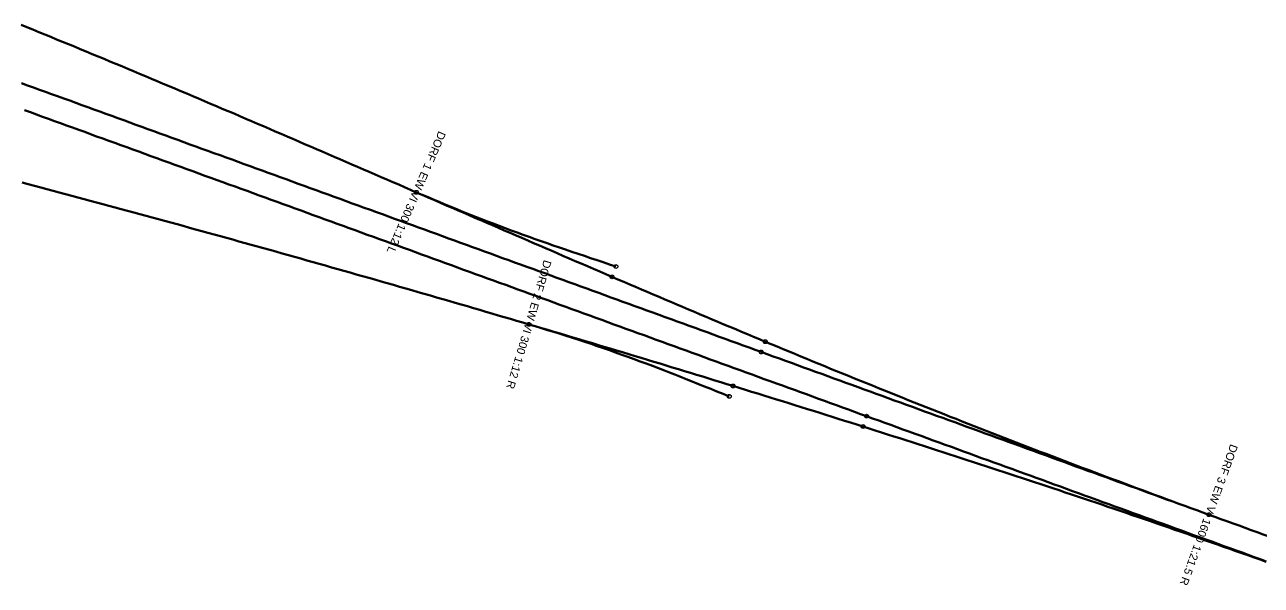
# Model space of a CAD drawing. Extents: x 2687065 to 2691361, y 1253360 to 1255888.
# Drawn here: x 2688086.5 to 2688279.5, y 1255398.5 to 1255486 of the extents above; entities that cross this region are included whole.
import ezdxf

# ---------------------------------------------------------------- set-up
doc = ezdxf.new("R2010")
doc.units = 0
doc.header["$MEASUREMENT"] = 0
for name, color, linetype in [('BS-TR-A-Gleisstrang-LinieGeometrie', 7, 'Continuous'), ('BS-TR-B-Gleisstrang-LinieGeometrie', 7, 'Continuous'), ('BS-TR-B-Weiche-Kurzbezeichnung', 7, 'Continuous'), ('BS-TR-B-Weiche-PunktGeometrie', 7, 'Continuous')]:
    doc.layers.add(name, color=color, linetype=linetype)
doc.styles.add('Style-Arial', font='arial.ttf')

msp = doc.modelspace()

# ---------------------------------------------------------------- linework, layer by layer
at = {"layer": 'BS-TR-A-Gleisstrang-LinieGeometrie', "color": 2, "lineweight": 50, "true_color": 0xffff00}
for points in [[(2688085.96, 1255476.92, 448.55), (2688086.9, 1255476.58, 448.56), (2688087.84, 1255476.24, 448.57), (2688088.78, 1255475.9, 448.57), (2688089.72, 1255475.56, 448.58), (2688090.66, 1255475.22, 448.59), (2688091.6, 1255474.88, 448.6), (2688092.54, 1255474.54, 448.6), (2688093.48, 1255474.2, 448.61), (2688094.42, 1255473.85, 448.62), (2688095.35, 1255473.51, 448.62), (2688096.29, 1255473.17, 448.63), (2688097.23, 1255472.83, 448.64), (2688098.17, 1255472.49, 448.64), (2688099.11, 1255472.15, 448.65), (2688100.05, 1255471.81, 448.66), (2688100.99, 1255471.47, 448.66), (2688101.93, 1255471.12, 448.67), (2688102.87, 1255470.78, 448.67), (2688103.8, 1255470.44, 448.68), (2688104.74, 1255470.1, 448.68), (2688105.68, 1255469.76, 448.69), (2688106.62, 1255469.42, 448.69), (2688107.56, 1255469.08, 448.7), (2688108.5, 1255468.74, 448.7), (2688109.44, 1255468.4, 448.71), (2688110.38, 1255468.05, 448.71), (2688111.32, 1255467.71, 448.72), (2688112.25, 1255467.37, 448.72), (2688113.19, 1255467.03, 448.72), (2688114.13, 1255466.69, 448.73), (2688115.07, 1255466.35, 448.73), (2688116.01, 1255466.01, 448.73), (2688116.95, 1255465.67, 448.74), (2688117.89, 1255465.32, 448.74), (2688118.83, 1255464.98, 448.74), (2688119.77, 1255464.64, 448.75), (2688120.7, 1255464.3, 448.75), (2688121.64, 1255463.96, 448.75), (2688122.58, 1255463.62, 448.76), (2688123.52, 1255463.28, 448.76), (2688124.46, 1255462.94, 448.76), (2688125.4, 1255462.6, 448.77), (2688126.34, 1255462.25, 448.77), (2688127.28, 1255461.91, 448.77), (2688128.22, 1255461.57, 448.78), (2688129.15, 1255461.23, 448.78), (2688130.09, 1255460.89, 448.78), (2688131.03, 1255460.55, 448.79), (2688131.97, 1255460.21, 448.79), (2688132.91, 1255459.87, 448.79), (2688133.85, 1255459.53, 448.8), (2688134.79, 1255459.18, 448.8), (2688135.73, 1255458.84, 448.8), (2688136.67, 1255458.5, 448.81), (2688137.6, 1255458.16, 448.81), (2688138.54, 1255457.82, 448.81), (2688139.48, 1255457.48, 448.82), (2688140.42, 1255457.14, 448.82), (2688141.36, 1255456.8, 448.82), (2688142.3, 1255456.45, 448.83), (2688143.24, 1255456.11, 448.83), (2688144.18, 1255455.77, 448.83), (2688145.12, 1255455.43, 448.84), (2688146.05, 1255455.09, 448.84), (2688146.99, 1255454.75, 448.84), (2688147.93, 1255454.41, 448.84), (2688148.87, 1255454.07, 448.85), (2688149.81, 1255453.73, 448.85), (2688150.75, 1255453.38, 448.85), (2688151.69, 1255453.04, 448.86), (2688152.63, 1255452.7, 448.86), (2688153.57, 1255452.36, 448.86), (2688154.5, 1255452.02, 448.87), (2688155.44, 1255451.68, 448.87), (2688156.38, 1255451.34, 448.87), (2688157.32, 1255451, 448.88), (2688158.26, 1255450.65, 448.88), (2688159.2, 1255450.31, 448.88), (2688160.14, 1255449.97, 448.89), (2688161.08, 1255449.63, 448.89), (2688162.02, 1255449.29, 448.89), (2688162.95, 1255448.95, 448.9), (2688163.89, 1255448.61, 448.9), (2688164.83, 1255448.27, 448.9), (2688165.77, 1255447.93, 448.91), (2688166.71, 1255447.58, 448.91), (2688167.65, 1255447.24, 448.91), (2688168.59, 1255446.9, 448.92), (2688169.53, 1255446.56, 448.92), (2688170.47, 1255446.22, 448.92), (2688171.4, 1255445.88, 448.93), (2688172.34, 1255445.54, 448.93), (2688173.28, 1255445.2, 448.93), (2688174.22, 1255444.86, 448.94), (2688175.16, 1255444.51, 448.94), (2688176.1, 1255444.17, 448.94), (2688177.04, 1255443.83, 448.95), (2688177.98, 1255443.49, 448.95), (2688178.92, 1255443.15, 448.95), (2688179.85, 1255442.81, 448.96), (2688180.79, 1255442.47, 448.96), (2688181.73, 1255442.13, 448.96), (2688182.67, 1255441.78, 448.96), (2688183.61, 1255441.44, 448.97), (2688184.55, 1255441.1, 448.97), (2688185.49, 1255440.76, 448.97), (2688186.43, 1255440.42, 448.98), (2688187.37, 1255440.08, 448.98), (2688188.31, 1255439.74, 448.98), (2688189.24, 1255439.4, 448.99), (2688190.18, 1255439.06, 448.99), (2688191.12, 1255438.71, 448.99), (2688192.06, 1255438.37, 449), (2688193, 1255438.03, 449), (2688193.94, 1255437.69, 449), (2688194.88, 1255437.35, 449.01), (2688195.82, 1255437.01, 449.01), (2688196.76, 1255436.67, 449.01), (2688197.69, 1255436.33, 449.02), (2688198.63, 1255435.99, 449.02), (2688199.57, 1255435.64, 449.02), (2688200.51, 1255435.3, 449.03), (2688201.45, 1255434.96, 449.03)], [(2688086.42, 1255472.71, 448.53), (2688087.36, 1255472.37, 448.54), (2688088.3, 1255472.03, 448.54), (2688089.24, 1255471.69, 448.55), (2688090.18, 1255471.35, 448.55), (2688091.12, 1255471.01, 448.56), (2688092.06, 1255470.67, 448.57), (2688093, 1255470.33, 448.57), (2688093.94, 1255469.98, 448.58), (2688094.88, 1255469.64, 448.58), (2688095.82, 1255469.3, 448.59), (2688096.75, 1255468.96, 448.59), (2688097.69, 1255468.62, 448.6), (2688098.63, 1255468.28, 448.6), (2688099.57, 1255467.94, 448.61), (2688100.51, 1255467.6, 448.61), (2688101.45, 1255467.25, 448.62), (2688102.39, 1255466.91, 448.62), (2688103.33, 1255466.57, 448.63), (2688104.27, 1255466.23, 448.63), (2688105.21, 1255465.89, 448.64), (2688106.15, 1255465.55, 448.64), (2688107.08, 1255465.21, 448.64), (2688108.02, 1255464.87, 448.65), (2688108.96, 1255464.52, 448.65), (2688109.9, 1255464.18, 448.65), (2688110.84, 1255463.84, 448.66), (2688111.78, 1255463.5, 448.66), (2688112.72, 1255463.16, 448.66), (2688113.66, 1255462.82, 448.67), (2688114.6, 1255462.48, 448.67), (2688115.54, 1255462.14, 448.67), (2688116.48, 1255461.79, 448.68), (2688117.41, 1255461.45, 448.68), (2688118.35, 1255461.11, 448.68), (2688119.29, 1255460.77, 448.69), (2688120.23, 1255460.43, 448.69), (2688121.17, 1255460.09, 448.69), (2688122.11, 1255459.75, 448.7), (2688123.05, 1255459.41, 448.7), (2688123.99, 1255459.06, 448.71), (2688124.93, 1255458.72, 448.71), (2688125.87, 1255458.38, 448.71), (2688126.81, 1255458.04, 448.72), (2688127.74, 1255457.7, 448.72), (2688128.68, 1255457.36, 448.72), (2688129.62, 1255457.02, 448.73), (2688130.56, 1255456.68, 448.73), (2688131.5, 1255456.34, 448.73), (2688132.44, 1255455.99, 448.74), (2688133.38, 1255455.65, 448.74), (2688134.32, 1255455.31, 448.74), (2688135.26, 1255454.97, 448.75), (2688136.2, 1255454.63, 448.75), (2688137.14, 1255454.29, 448.75), (2688138.07, 1255453.95, 448.76), (2688139.01, 1255453.61, 448.76), (2688139.95, 1255453.26, 448.76), (2688140.89, 1255452.92, 448.77), (2688141.83, 1255452.58, 448.77), (2688142.77, 1255452.24, 448.77), (2688143.71, 1255451.9, 448.78), (2688144.65, 1255451.56, 448.78), (2688145.59, 1255451.22, 448.78), (2688146.53, 1255450.88, 448.79), (2688147.47, 1255450.53, 448.79), (2688148.4, 1255450.19, 448.79), (2688149.34, 1255449.85, 448.8), (2688150.28, 1255449.51, 448.8), (2688151.22, 1255449.17, 448.81), (2688152.16, 1255448.83, 448.81), (2688153.1, 1255448.49, 448.81), (2688154.04, 1255448.15, 448.82), (2688154.98, 1255447.8, 448.82), (2688155.92, 1255447.46, 448.82), (2688156.86, 1255447.12, 448.83), (2688157.8, 1255446.78, 448.83), (2688158.73, 1255446.44, 448.83), (2688159.67, 1255446.1, 448.84), (2688160.61, 1255445.76, 448.84), (2688161.55, 1255445.42, 448.84), (2688162.49, 1255445.07, 448.85), (2688163.43, 1255444.73, 448.85), (2688164.37, 1255444.39, 448.85), (2688165.31, 1255444.05, 448.86), (2688166.25, 1255443.71, 448.86), (2688167.19, 1255443.37, 448.86), (2688168.13, 1255443.03, 448.87), (2688169.06, 1255442.69, 448.87), (2688170, 1255442.34, 448.87), (2688170.94, 1255442, 448.88), (2688171.88, 1255441.66, 448.88), (2688172.82, 1255441.32, 448.88), (2688173.76, 1255440.98, 448.89), (2688174.7, 1255440.64, 448.89), (2688175.64, 1255440.3, 448.89), (2688176.58, 1255439.96, 448.9), (2688177.52, 1255439.61, 448.9), (2688178.46, 1255439.27, 448.91), (2688179.39, 1255438.93, 448.91), (2688180.33, 1255438.59, 448.91), (2688181.27, 1255438.25, 448.92), (2688182.21, 1255437.91, 448.92), (2688183.15, 1255437.57, 448.92), (2688184.09, 1255437.23, 448.93), (2688185.03, 1255436.88, 448.93), (2688185.97, 1255436.54, 448.93), (2688186.91, 1255436.2, 448.94), (2688187.85, 1255435.86, 448.94), (2688188.79, 1255435.52, 448.94), (2688189.72, 1255435.18, 448.95), (2688190.66, 1255434.84, 448.95), (2688191.6, 1255434.5, 448.95), (2688192.54, 1255434.15, 448.96), (2688193.48, 1255433.81, 448.96), (2688194.42, 1255433.47, 448.96), (2688195.36, 1255433.13, 448.97), (2688196.3, 1255432.79, 448.97), (2688197.24, 1255432.45, 448.97), (2688198.18, 1255432.11, 448.98), (2688199.12, 1255431.77, 448.98), (2688200.05, 1255431.43, 448.98), (2688200.99, 1255431.08, 448.99), (2688201.93, 1255430.74, 448.99), (2688202.87, 1255430.4, 448.99), (2688203.81, 1255430.06, 449), (2688204.75, 1255429.72, 449), (2688205.69, 1255429.38, 449.01), (2688206.63, 1255429.04, 449.01), (2688207.57, 1255428.7, 449.01), (2688208.51, 1255428.35, 449.02), (2688209.45, 1255428.01, 449.02), (2688210.38, 1255427.67, 449.02), (2688211.32, 1255427.33, 449.03), (2688212.26, 1255426.99, 449.03), (2688213.2, 1255426.65, 449.03), (2688214.14, 1255426.31, 449.04), (2688215.08, 1255425.97, 449.04), (2688216.02, 1255425.62, 449.04), (2688216.96, 1255425.28, 449.05), (2688217.9, 1255424.94, 449.05)], [(2688271.35, 1255409.56, 449.27), (2688272.29, 1255409.22, 449.27), (2688273.23, 1255408.88, 449.28), (2688274.17, 1255408.54, 449.28), (2688275.11, 1255408.19, 449.28), (2688276.05, 1255407.85, 449.29), (2688276.99, 1255407.51, 449.29), (2688277.93, 1255407.17, 449.29), (2688278.87, 1255406.83, 449.3), (2688279.81, 1255406.49, 449.3), (2688280.75, 1255406.15, 449.3), (2688281.69, 1255405.8, 449.31), (2688282.63, 1255405.46, 449.31), (2688283.57, 1255405.12, 449.31), (2688284.51, 1255404.78, 449.32), (2688285.45, 1255404.44, 449.32), (2688286.39, 1255404.1, 449.32), (2688287.33, 1255403.75, 449.33), (2688288.27, 1255403.41, 449.33)]]:
    msp.add_polyline3d(points, dxfattribs=at)
at = {"layer": 'BS-TR-B-Gleisstrang-LinieGeometrie', "color": 18, "lineweight": 50, "true_color": 0x000000}
for points in [[(2688085.88, 1255486.04, 448.71), (2688086.8, 1255485.66, 448.71), (2688087.73, 1255485.28, 448.71), (2688088.66, 1255484.9, 448.71), (2688089.58, 1255484.52, 448.72), (2688090.51, 1255484.14, 448.72), (2688091.44, 1255483.76, 448.72), (2688092.36, 1255483.38, 448.72), (2688093.29, 1255483, 448.73), (2688094.21, 1255482.62, 448.73), (2688095.14, 1255482.24, 448.73), (2688096.06, 1255481.86, 448.73), (2688096.99, 1255481.47, 448.74), (2688097.92, 1255481.09, 448.74), (2688098.84, 1255480.71, 448.74), (2688099.76, 1255480.32, 448.74), (2688100.69, 1255479.94, 448.75), (2688101.61, 1255479.55, 448.75), (2688102.54, 1255479.17, 448.75), (2688103.46, 1255478.78, 448.75), (2688104.39, 1255478.39, 448.75), (2688105.31, 1255478.01, 448.76), (2688106.23, 1255477.62, 448.76), (2688107.16, 1255477.23, 448.76), (2688108.08, 1255476.84, 448.76), (2688109, 1255476.46, 448.77), (2688109.92, 1255476.07, 448.77), (2688110.85, 1255475.68, 448.77), (2688111.77, 1255475.29, 448.77), (2688112.69, 1255474.9, 448.78), (2688113.61, 1255474.51, 448.78), (2688114.53, 1255474.12, 448.78), (2688115.46, 1255473.72, 448.78), (2688115.46, 1255473.72, 448.78), (2688116.38, 1255473.33, 448.79), (2688117.3, 1255472.94, 448.79), (2688118.22, 1255472.55, 448.79), (2688119.14, 1255472.16, 448.79), (2688120.06, 1255471.76, 448.8), (2688120.98, 1255471.37, 448.8), (2688121.89, 1255470.98, 448.8), (2688122.81, 1255470.58, 448.8), (2688123.73, 1255470.19, 448.81), (2688124.65, 1255469.79, 448.81), (2688125.57, 1255469.4, 448.81), (2688126.49, 1255469, 448.81), (2688127.41, 1255468.61, 448.82), (2688128.33, 1255468.21, 448.82), (2688129.24, 1255467.82, 448.82), (2688130.16, 1255467.42, 448.82), (2688131.08, 1255467.03, 448.83), (2688132, 1255466.63, 448.83), (2688132.92, 1255466.23, 448.83), (2688133.84, 1255465.84, 448.83), (2688134.75, 1255465.44, 448.84), (2688135.67, 1255465.04, 448.84), (2688136.59, 1255464.65, 448.84), (2688137.51, 1255464.25, 448.84), (2688138.43, 1255463.85, 448.85), (2688139.34, 1255463.46, 448.85), (2688140.26, 1255463.06, 448.85), (2688141.18, 1255462.66, 448.85), (2688141.18, 1255462.66, 448.85), (2688142.1, 1255462.27, 448.86), (2688143.02, 1255461.87, 448.86), (2688143.93, 1255461.47, 448.86), (2688144.85, 1255461.08, 448.86), (2688145.77, 1255460.68, 448.87), (2688146.69, 1255460.28, 448.87), (2688147.6, 1255459.88, 448.87)], [(2688086.04, 1255461.4, 448.81), (2688087.01, 1255461.14, 448.81), (2688087.98, 1255460.89, 448.81), (2688088.95, 1255460.63, 448.8), (2688089.92, 1255460.37, 448.8), (2688090.89, 1255460.11, 448.8), (2688091.86, 1255459.86, 448.79), (2688092.82, 1255459.6, 448.79), (2688093.79, 1255459.34, 448.79), (2688094.76, 1255459.08, 448.78), (2688095.73, 1255458.82, 448.78), (2688096.7, 1255458.56, 448.78), (2688097.66, 1255458.3, 448.78), (2688098.63, 1255458.04, 448.77), (2688099.6, 1255457.78, 448.77), (2688100.57, 1255457.52, 448.77), (2688101.53, 1255457.26, 448.77), (2688102.5, 1255457, 448.77), (2688103.47, 1255456.73, 448.76), (2688104.44, 1255456.47, 448.76), (2688105.4, 1255456.21, 448.76), (2688106.37, 1255455.95, 448.76), (2688107.34, 1255455.68, 448.76), (2688108.3, 1255455.42, 448.76), (2688109.27, 1255455.16, 448.75), (2688110.24, 1255454.89, 448.75), (2688111.2, 1255454.63, 448.75), (2688112.17, 1255454.36, 448.75), (2688113.14, 1255454.1, 448.75), (2688114.1, 1255453.83, 448.75), (2688115.07, 1255453.56, 448.75), (2688116.04, 1255453.3, 448.75), (2688117, 1255453.03, 448.75), (2688117.97, 1255452.76, 448.75), (2688118.93, 1255452.5, 448.75), (2688119.9, 1255452.23, 448.75), (2688120.87, 1255451.96, 448.75), (2688121.83, 1255451.69, 448.75), (2688122.8, 1255451.42, 448.75), (2688123.76, 1255451.15, 448.75), (2688124.73, 1255450.89, 448.75), (2688125.69, 1255450.62, 448.75), (2688126.66, 1255450.35, 448.75), (2688127.62, 1255450.08, 448.75), (2688128.59, 1255449.8, 448.76), (2688129.55, 1255449.53, 448.76), (2688130.52, 1255449.26, 448.76), (2688131.48, 1255448.99, 448.76), (2688132.45, 1255448.72, 448.76), (2688133.41, 1255448.45, 448.76), (2688134.37, 1255448.17, 448.76), (2688135.34, 1255447.9, 448.77), (2688136.3, 1255447.63, 448.77), (2688137.27, 1255447.35, 448.77), (2688138.23, 1255447.08, 448.77), (2688139.2, 1255446.8, 448.77), (2688140.16, 1255446.53, 448.78), (2688141.12, 1255446.25, 448.78), (2688142.09, 1255445.98, 448.78), (2688143.05, 1255445.7, 448.78), (2688144.01, 1255445.43, 448.79), (2688144.98, 1255445.15, 448.79), (2688145.94, 1255444.87, 448.79), (2688146.9, 1255444.6, 448.8), (2688147.87, 1255444.32, 448.8), (2688148.83, 1255444.04, 448.8), (2688149.79, 1255443.76, 448.81), (2688150.75, 1255443.48, 448.81), (2688151.72, 1255443.21, 448.81), (2688152.68, 1255442.93, 448.82), (2688153.64, 1255442.65, 448.82), (2688154.6, 1255442.37, 448.82), (2688155.57, 1255442.09, 448.83), (2688156.53, 1255441.81, 448.83), (2688157.49, 1255441.53, 448.83), (2688158.45, 1255441.24, 448.84), (2688159.41, 1255440.96, 448.84), (2688160.38, 1255440.68, 448.84), (2688161.34, 1255440.4, 448.85), (2688162.3, 1255440.12, 448.85), (2688163.26, 1255439.83, 448.86), (2688164.22, 1255439.55, 448.86), (2688165.18, 1255439.27, 448.86)], [(2688147.6, 1255459.88, 448.87), (2688148.52, 1255459.49, 448.87), (2688149.44, 1255459.09, 448.88), (2688150.35, 1255458.7, 448.88), (2688151.27, 1255458.3, 448.88), (2688152.18, 1255457.9, 448.88), (2688153.1, 1255457.51, 448.89), (2688154.01, 1255457.11, 448.89), (2688154.93, 1255456.72, 448.89), (2688155.84, 1255456.32, 448.89), (2688156.76, 1255455.92, 448.9), (2688157.68, 1255455.53, 448.9), (2688158.59, 1255455.13, 448.9), (2688159.51, 1255454.74, 448.9), (2688160.42, 1255454.34, 448.91), (2688161.34, 1255453.94, 448.91), (2688162.25, 1255453.55, 448.91), (2688163.17, 1255453.15, 448.91), (2688164.08, 1255452.76, 448.91), (2688165, 1255452.36, 448.92), (2688165.92, 1255451.97, 448.92), (2688166.83, 1255451.57, 448.92), (2688167.75, 1255451.17, 448.92), (2688168.66, 1255450.78, 448.93), (2688169.58, 1255450.38, 448.93), (2688170.49, 1255449.99, 448.93), (2688170.49, 1255449.99, 448.93), (2688171.45, 1255449.57, 448.93), (2688172.41, 1255449.16, 448.94), (2688173.36, 1255448.75, 448.94), (2688174.32, 1255448.33, 448.94), (2688175.28, 1255447.92, 448.94), (2688176.23, 1255447.51, 448.95), (2688177.19, 1255447.1, 448.95), (2688178.15, 1255446.69, 448.95)], [(2688147.6, 1255459.88, 448.87), (2688148.52, 1255459.49, 448.87), (2688149.44, 1255459.1, 448.88), (2688150.36, 1255458.71, 448.88), (2688151.28, 1255458.32, 448.88), (2688152.2, 1255457.94, 448.88), (2688153.12, 1255457.56, 448.89), (2688154.05, 1255457.19, 448.89), (2688154.97, 1255456.81, 448.89), (2688155.9, 1255456.44, 448.89), (2688156.83, 1255456.08, 448.9), (2688157.75, 1255455.71, 448.9), (2688158.69, 1255455.35, 448.9), (2688159.62, 1255454.99, 448.9), (2688160.55, 1255454.64, 448.91), (2688161.48, 1255454.29, 448.91), (2688162.42, 1255453.94, 448.91), (2688163.35, 1255453.6, 448.91), (2688164.29, 1255453.25, 448.91), (2688165.23, 1255452.91, 448.92), (2688166.17, 1255452.58, 448.92), (2688167.11, 1255452.25, 448.92), (2688168.05, 1255451.92, 448.92), (2688168.99, 1255451.59, 448.93), (2688169.94, 1255451.27, 448.93), (2688170.88, 1255450.95, 448.93), (2688170.88, 1255450.95, 448.93), (2688171.87, 1255450.61, 448.93), (2688172.85, 1255450.28, 448.94), (2688173.84, 1255449.95, 448.94), (2688174.82, 1255449.62, 448.94), (2688175.81, 1255449.29, 448.94), (2688176.79, 1255448.96, 448.95), (2688177.78, 1255448.63, 448.95), (2688178.76, 1255448.3, 448.95)], [(2688178.15, 1255446.69, 448.95), (2688179.07, 1255446.29, 448.96), (2688179.99, 1255445.9, 448.96), (2688180.91, 1255445.51, 448.96), (2688181.82, 1255445.12, 448.96), (2688182.74, 1255444.72, 448.96), (2688183.66, 1255444.33, 448.97), (2688184.58, 1255443.94, 448.97), (2688185.5, 1255443.55, 448.97), (2688186.42, 1255443.16, 448.97), (2688187.34, 1255442.77, 448.98), (2688188.26, 1255442.38, 448.98), (2688189.18, 1255441.99, 448.98), (2688190.1, 1255441.6, 448.99), (2688191.02, 1255441.21, 448.99), (2688191.94, 1255440.82, 448.99), (2688192.86, 1255440.43, 449), (2688193.78, 1255440.05, 449), (2688194.7, 1255439.66, 449), (2688195.63, 1255439.27, 449.01), (2688196.55, 1255438.89, 449.01), (2688197.47, 1255438.5, 449.01), (2688198.39, 1255438.11, 449.02), (2688199.31, 1255437.73, 449.02), (2688200.23, 1255437.34, 449.02), (2688201.16, 1255436.96, 449.03), (2688202.08, 1255436.57, 449.03)], [(2688165.18, 1255439.27, 448.86), (2688166.16, 1255438.98, 448.87), (2688167.13, 1255438.69, 448.87), (2688168.11, 1255438.4, 448.87), (2688169.08, 1255438.11, 448.88), (2688170.06, 1255437.82, 448.88), (2688171.03, 1255437.53, 448.88), (2688172.01, 1255437.24, 448.89), (2688172.98, 1255436.95, 448.89), (2688173.96, 1255436.66, 448.89), (2688174.93, 1255436.37, 448.9), (2688175.91, 1255436.08, 448.9), (2688176.88, 1255435.79, 448.9), (2688177.86, 1255435.49, 448.91), (2688178.83, 1255435.2, 448.91), (2688179.81, 1255434.91, 448.91), (2688180.78, 1255434.61, 448.92), (2688181.75, 1255434.32, 448.92), (2688182.73, 1255434.03, 448.93), (2688183.7, 1255433.73, 448.93), (2688184.68, 1255433.44, 448.93), (2688185.65, 1255433.14, 448.94), (2688186.62, 1255432.85, 448.94), (2688186.62, 1255432.85, 448.94), (2688187.57, 1255432.56, 448.94), (2688188.52, 1255432.27, 448.95), (2688189.46, 1255431.98, 448.95), (2688190.41, 1255431.69, 448.95), (2688191.36, 1255431.4, 448.96), (2688192.31, 1255431.11, 448.96), (2688193.25, 1255430.82, 448.96), (2688194.2, 1255430.53, 448.97), (2688195.15, 1255430.24, 448.97), (2688196.09, 1255429.95, 448.97), (2688197.04, 1255429.66, 448.98)], [(2688165.18, 1255439.27, 448.86), (2688166.16, 1255438.98, 448.87), (2688167.13, 1255438.68, 448.87), (2688168.1, 1255438.39, 448.87), (2688169.07, 1255438.09, 448.88), (2688170.04, 1255437.78, 448.88), (2688171.01, 1255437.47, 448.88), (2688171.98, 1255437.16, 448.89), (2688172.95, 1255436.85, 448.89), (2688173.91, 1255436.53, 448.89), (2688174.88, 1255436.21, 448.89), (2688175.84, 1255435.88, 448.9), (2688176.8, 1255435.55, 448.9), (2688177.76, 1255435.22, 448.9), (2688178.72, 1255434.88, 448.91), (2688179.68, 1255434.54, 448.91), (2688180.64, 1255434.2, 448.91), (2688181.59, 1255433.85, 448.91), (2688182.55, 1255433.5, 448.92), (2688183.5, 1255433.14, 448.92), (2688184.45, 1255432.79, 448.92), (2688185.4, 1255432.42, 448.92), (2688186.35, 1255432.06, 448.93), (2688186.35, 1255432.06, 448.93), (2688187.15, 1255431.75, 448.93), (2688187.95, 1255431.44, 448.93), (2688188.74, 1255431.12, 448.94), (2688188.74, 1255431.12, 448.94), (2688189.71, 1255430.73, 448.94), (2688190.67, 1255430.35, 448.94), (2688191.64, 1255429.96, 448.95), (2688192.6, 1255429.58, 448.95), (2688193.57, 1255429.19, 448.95), (2688194.53, 1255428.81, 448.96), (2688195.5, 1255428.42, 448.96), (2688196.46, 1255428.03, 448.97)], [(2688271.35, 1255409.56, 449.27), (2688270.41, 1255409.9, 449.27), (2688269.46, 1255410.25, 449.26), (2688268.52, 1255410.59, 449.26), (2688267.58, 1255410.94, 449.26), (2688266.63, 1255411.28, 449.25), (2688265.69, 1255411.63, 449.25), (2688264.75, 1255411.98, 449.25), (2688263.8, 1255412.33, 449.24), (2688262.86, 1255412.67, 449.24), (2688261.92, 1255413.02, 449.24), (2688260.98, 1255413.37, 449.24), (2688260.04, 1255413.72, 449.23), (2688259.09, 1255414.07, 449.23), (2688258.15, 1255414.42, 449.23), (2688257.21, 1255414.78, 449.22), (2688256.27, 1255415.13, 449.22), (2688255.33, 1255415.48, 449.22), (2688254.39, 1255415.83, 449.21), (2688253.45, 1255416.19, 449.21), (2688252.51, 1255416.54, 449.21), (2688251.57, 1255416.9, 449.2), (2688250.63, 1255417.25, 449.2), (2688249.69, 1255417.61, 449.2), (2688248.75, 1255417.97, 449.19), (2688247.81, 1255418.33, 449.19), (2688246.87, 1255418.68, 449.19), (2688245.93, 1255419.04, 449.18), (2688244.99, 1255419.4, 449.18), (2688244.06, 1255419.76, 449.18), (2688243.12, 1255420.12, 449.17), (2688242.18, 1255420.48, 449.17), (2688241.24, 1255420.85, 449.17), (2688240.31, 1255421.21, 449.16), (2688239.37, 1255421.57, 449.16), (2688238.43, 1255421.93, 449.16), (2688237.49, 1255422.3, 449.15), (2688236.56, 1255422.66, 449.15), (2688235.62, 1255423.03, 449.15), (2688234.69, 1255423.4, 449.14), (2688233.75, 1255423.76, 449.14), (2688232.82, 1255424.13, 449.14), (2688231.88, 1255424.5, 449.13), (2688230.95, 1255424.86, 449.13), (2688230.01, 1255425.23, 449.13), (2688229.08, 1255425.6, 449.12), (2688228.14, 1255425.97, 449.12), (2688227.21, 1255426.34, 449.12), (2688226.27, 1255426.71, 449.11), (2688225.34, 1255427.09, 449.11), (2688224.41, 1255427.46, 449.11), (2688223.47, 1255427.83, 449.1), (2688222.54, 1255428.21, 449.1), (2688221.61, 1255428.58, 449.1), (2688220.68, 1255428.95, 449.1), (2688219.74, 1255429.33, 449.09), (2688218.81, 1255429.71, 449.09), (2688217.88, 1255430.08, 449.09), (2688216.95, 1255430.46, 449.08), (2688216.02, 1255430.84, 449.08), (2688215.09, 1255431.22, 449.08), (2688214.16, 1255431.59, 449.07), (2688213.22, 1255431.97, 449.07), (2688212.29, 1255432.35, 449.07), (2688211.36, 1255432.73, 449.06), (2688210.43, 1255433.12, 449.06), (2688209.51, 1255433.5, 449.06), (2688208.58, 1255433.88, 449.05), (2688207.65, 1255434.26, 449.05), (2688206.72, 1255434.65, 449.05), (2688205.79, 1255435.03, 449.04), (2688204.86, 1255435.41, 449.04), (2688203.93, 1255435.8, 449.04), (2688203.01, 1255436.19, 449.03), (2688202.08, 1255436.57, 449.03)], [(2688201.45, 1255434.96, 449.03), (2688202.39, 1255434.62, 449.03), (2688203.34, 1255434.28, 449.04), (2688204.28, 1255433.93, 449.04), (2688205.23, 1255433.59, 449.04), (2688206.17, 1255433.25, 449.05), (2688207.12, 1255432.9, 449.05), (2688208.06, 1255432.56, 449.05), (2688209.01, 1255432.22, 449.06), (2688209.95, 1255431.87, 449.06), (2688210.9, 1255431.53, 449.06), (2688211.84, 1255431.19, 449.07), (2688212.79, 1255430.84, 449.07), (2688213.73, 1255430.5, 449.07), (2688214.67, 1255430.16, 449.08), (2688215.62, 1255429.81, 449.08), (2688216.56, 1255429.47, 449.08), (2688217.51, 1255429.13, 449.09), (2688218.45, 1255428.78, 449.09), (2688219.4, 1255428.44, 449.09), (2688220.34, 1255428.1, 449.09), (2688221.29, 1255427.75, 449.1), (2688222.23, 1255427.41, 449.1), (2688223.18, 1255427.07, 449.1), (2688224.12, 1255426.72, 449.11), (2688225.07, 1255426.38, 449.11), (2688226.01, 1255426.04, 449.11), (2688226.96, 1255425.69, 449.12), (2688227.9, 1255425.35, 449.12), (2688228.84, 1255425.01, 449.12), (2688229.79, 1255424.66, 449.13), (2688230.73, 1255424.32, 449.13), (2688231.68, 1255423.98, 449.13), (2688232.62, 1255423.63, 449.14), (2688233.57, 1255423.29, 449.14), (2688234.51, 1255422.95, 449.14), (2688235.46, 1255422.6, 449.15), (2688236.4, 1255422.26, 449.15), (2688237.35, 1255421.92, 449.15), (2688238.29, 1255421.57, 449.16), (2688239.24, 1255421.23, 449.16), (2688240.18, 1255420.89, 449.16), (2688241.12, 1255420.55, 449.17), (2688242.07, 1255420.2, 449.17), (2688243.01, 1255419.86, 449.17), (2688243.96, 1255419.52, 449.18), (2688244.9, 1255419.17, 449.18), (2688245.85, 1255418.83, 449.18), (2688246.79, 1255418.49, 449.19), (2688247.74, 1255418.14, 449.19), (2688248.68, 1255417.8, 449.19), (2688249.63, 1255417.46, 449.2), (2688250.57, 1255417.11, 449.2), (2688251.52, 1255416.77, 449.2), (2688252.46, 1255416.43, 449.21), (2688253.41, 1255416.08, 449.21), (2688254.35, 1255415.74, 449.21), (2688255.29, 1255415.4, 449.22), (2688256.24, 1255415.05, 449.22), (2688257.18, 1255414.71, 449.22), (2688258.13, 1255414.37, 449.23), (2688259.07, 1255414.02, 449.23), (2688260.02, 1255413.68, 449.23), (2688260.96, 1255413.34, 449.24), (2688261.91, 1255412.99, 449.24), (2688262.85, 1255412.65, 449.24), (2688263.8, 1255412.31, 449.24), (2688264.74, 1255411.96, 449.25), (2688265.69, 1255411.62, 449.25), (2688266.63, 1255411.28, 449.25), (2688267.57, 1255410.93, 449.26), (2688268.52, 1255410.59, 449.26), (2688269.46, 1255410.25, 449.26), (2688270.41, 1255409.9, 449.27), (2688271.35, 1255409.56, 449.27)], [(2688197.04, 1255429.66, 448.98), (2688198.01, 1255429.36, 448.98), (2688198.98, 1255429.06, 448.98), (2688199.94, 1255428.76, 448.99), (2688200.91, 1255428.46, 448.99), (2688201.88, 1255428.16, 448.99), (2688202.85, 1255427.86, 449), (2688203.81, 1255427.56, 449), (2688204.78, 1255427.26, 449), (2688205.75, 1255426.96, 449.01), (2688206.72, 1255426.66, 449.01), (2688207.68, 1255426.36, 449.02), (2688208.65, 1255426.05, 449.02), (2688209.62, 1255425.75, 449.02), (2688210.58, 1255425.45, 449.03), (2688211.55, 1255425.15, 449.03), (2688212.51, 1255424.84, 449.03), (2688213.48, 1255424.54, 449.04), (2688214.45, 1255424.23, 449.04), (2688215.41, 1255423.93, 449.04), (2688216.38, 1255423.62, 449.05), (2688217.34, 1255423.32, 449.05)], [(2688217.9, 1255424.94, 449.05), (2688218.84, 1255424.6, 449.05), (2688219.79, 1255424.25, 449.06), (2688220.73, 1255423.91, 449.06), (2688221.68, 1255423.57, 449.06), (2688222.63, 1255423.22, 449.07), (2688223.57, 1255422.88, 449.07), (2688224.52, 1255422.54, 449.07), (2688225.46, 1255422.19, 449.08), (2688226.41, 1255421.85, 449.08), (2688227.35, 1255421.51, 449.08), (2688228.3, 1255421.16, 449.09), (2688229.24, 1255420.82, 449.09), (2688230.19, 1255420.48, 449.1), (2688231.14, 1255420.13, 449.1), (2688232.08, 1255419.79, 449.1), (2688233.03, 1255419.44, 449.11), (2688233.97, 1255419.1, 449.11), (2688234.92, 1255418.76, 449.11), (2688235.86, 1255418.41, 449.12), (2688236.81, 1255418.07, 449.12), (2688237.75, 1255417.73, 449.12), (2688238.7, 1255417.38, 449.13), (2688239.65, 1255417.04, 449.13), (2688240.59, 1255416.7, 449.13), (2688241.54, 1255416.35, 449.14), (2688242.48, 1255416.01, 449.14), (2688243.43, 1255415.66, 449.14), (2688244.37, 1255415.32, 449.15), (2688245.32, 1255414.98, 449.15), (2688246.26, 1255414.63, 449.15), (2688247.21, 1255414.29, 449.16), (2688248.16, 1255413.95, 449.16), (2688249.1, 1255413.6, 449.16), (2688250.05, 1255413.26, 449.17), (2688250.99, 1255412.92, 449.17), (2688251.94, 1255412.57, 449.17), (2688252.88, 1255412.23, 449.18), (2688253.83, 1255411.89, 449.18), (2688254.77, 1255411.54, 449.19), (2688255.72, 1255411.2, 449.19), (2688256.67, 1255410.85, 449.19), (2688257.61, 1255410.51, 449.2), (2688258.56, 1255410.17, 449.2), (2688259.5, 1255409.82, 449.2), (2688260.45, 1255409.48, 449.21), (2688261.39, 1255409.14, 449.21), (2688262.34, 1255408.79, 449.21), (2688263.28, 1255408.45, 449.22), (2688264.23, 1255408.11, 449.22), (2688265.18, 1255407.76, 449.22), (2688266.12, 1255407.42, 449.23), (2688267.07, 1255407.08, 449.23), (2688268.01, 1255406.73, 449.23), (2688268.96, 1255406.39, 449.24), (2688269.9, 1255406.04, 449.24), (2688270.85, 1255405.7, 449.24), (2688271.79, 1255405.36, 449.25), (2688272.74, 1255405.01, 449.25), (2688273.69, 1255404.67, 449.25), (2688274.63, 1255404.33, 449.26), (2688275.58, 1255403.98, 449.26), (2688276.52, 1255403.64, 449.27), (2688277.47, 1255403.3, 449.27), (2688278.41, 1255402.95, 449.27), (2688279.36, 1255402.61, 449.28), (2688280.31, 1255402.26, 449.28)], [(2688280.29, 1255402.21, 449.28), (2688279.34, 1255402.55, 449.27), (2688278.39, 1255402.89, 449.27), (2688277.44, 1255403.22, 449.27), (2688276.5, 1255403.56, 449.27), (2688275.55, 1255403.89, 449.26), (2688274.6, 1255404.23, 449.26), (2688273.65, 1255404.56, 449.25), (2688272.7, 1255404.89, 449.25), (2688271.75, 1255405.23, 449.25), (2688270.8, 1255405.56, 449.24), (2688269.85, 1255405.89, 449.24), (2688268.9, 1255406.22, 449.24), (2688267.95, 1255406.55, 449.23), (2688267, 1255406.88, 449.23), (2688266.05, 1255407.21, 449.23), (2688265.1, 1255407.54, 449.22), (2688264.15, 1255407.87, 449.22), (2688263.2, 1255408.2, 449.22), (2688262.25, 1255408.53, 449.21), (2688261.3, 1255408.85, 449.21), (2688260.35, 1255409.18, 449.21), (2688259.39, 1255409.51, 449.2), (2688258.44, 1255409.83, 449.2), (2688257.49, 1255410.16, 449.2), (2688256.54, 1255410.48, 449.19), (2688256.54, 1255410.48, 449.19), (2688255.59, 1255410.8, 449.19), (2688254.63, 1255411.13, 449.19), (2688253.68, 1255411.45, 449.18), (2688252.73, 1255411.77, 449.18), (2688251.77, 1255412.09, 449.18), (2688250.82, 1255412.41, 449.17), (2688249.87, 1255412.73, 449.17), (2688248.91, 1255413.05, 449.16), (2688247.96, 1255413.37, 449.16), (2688247, 1255413.69, 449.16), (2688246.05, 1255414.01, 449.15), (2688245.1, 1255414.32, 449.15), (2688244.14, 1255414.64, 449.15), (2688243.19, 1255414.96, 449.14), (2688242.23, 1255415.27, 449.14), (2688241.28, 1255415.59, 449.14), (2688240.32, 1255415.9, 449.13), (2688239.36, 1255416.22, 449.13), (2688238.41, 1255416.53, 449.13), (2688237.45, 1255416.84, 449.12), (2688236.5, 1255417.16, 449.12), (2688235.54, 1255417.47, 449.12), (2688234.58, 1255417.78, 449.11), (2688233.63, 1255418.09, 449.11), (2688232.67, 1255418.4, 449.11), (2688231.71, 1255418.71, 449.1), (2688230.76, 1255419.02, 449.1), (2688229.8, 1255419.33, 449.1), (2688228.84, 1255419.64, 449.09), (2688227.89, 1255419.95, 449.09), (2688226.93, 1255420.26, 449.08), (2688225.97, 1255420.56, 449.08), (2688225.01, 1255420.87, 449.08), (2688224.05, 1255421.18, 449.07), (2688223.1, 1255421.49, 449.07), (2688222.14, 1255421.79, 449.07), (2688221.18, 1255422.1, 449.06), (2688220.22, 1255422.4, 449.06), (2688219.26, 1255422.71, 449.06), (2688218.3, 1255423.01, 449.05), (2688217.34, 1255423.32, 449.05)]]:
    msp.add_polyline3d(points, dxfattribs=at)
at = {"layer": 'BS-TR-B-Weiche-PunktGeometrie', "color": 18, "lineweight": 25, "true_color": 0x000000}
for centre in [(2688147.6, 1255459.88, 448.87), (2688178.76, 1255448.3, 448.95), (2688178.15, 1255446.69, 448.95), (2688165.18, 1255439.27, 448.86), (2688202.08, 1255436.57, 449.03), (2688201.45, 1255434.96, 449.03), (2688197.04, 1255429.66, 448.98), (2688196.46, 1255428.03, 448.97), (2688217.9, 1255424.94, 449.05), (2688217.34, 1255423.32, 449.05), (2688271.35, 1255409.56, 449.27)]:
    msp.add_circle(centre, 0.3, dxfattribs=at)

# ---------------------------------------------------------------- texts
at = {"layer": 'BS-TR-B-Weiche-Kurzbezeichnung', "color": 18, "lineweight": 50, "true_color": 0x000000, "style": 'Style-Arial'}
for s, rotation, p in [('DORF 1 EW VI 300 1:12 L', 246.6115, (2688151.1, 1255469.54, 448.87)), ('DORF 2 EW VI 300 1:12 R', 253.5558, (2688167.53, 1255449.42, 448.86)), ('DORF 3 EW VI 1600 1:21.5 R', 250.0307, (2688274.73, 1255420.68, 449.27))]:
    msp.add_text(s, height=1.25, rotation=rotation, dxfattribs=at).set_placement(p)

doc.saveas('drawing.dxf')
